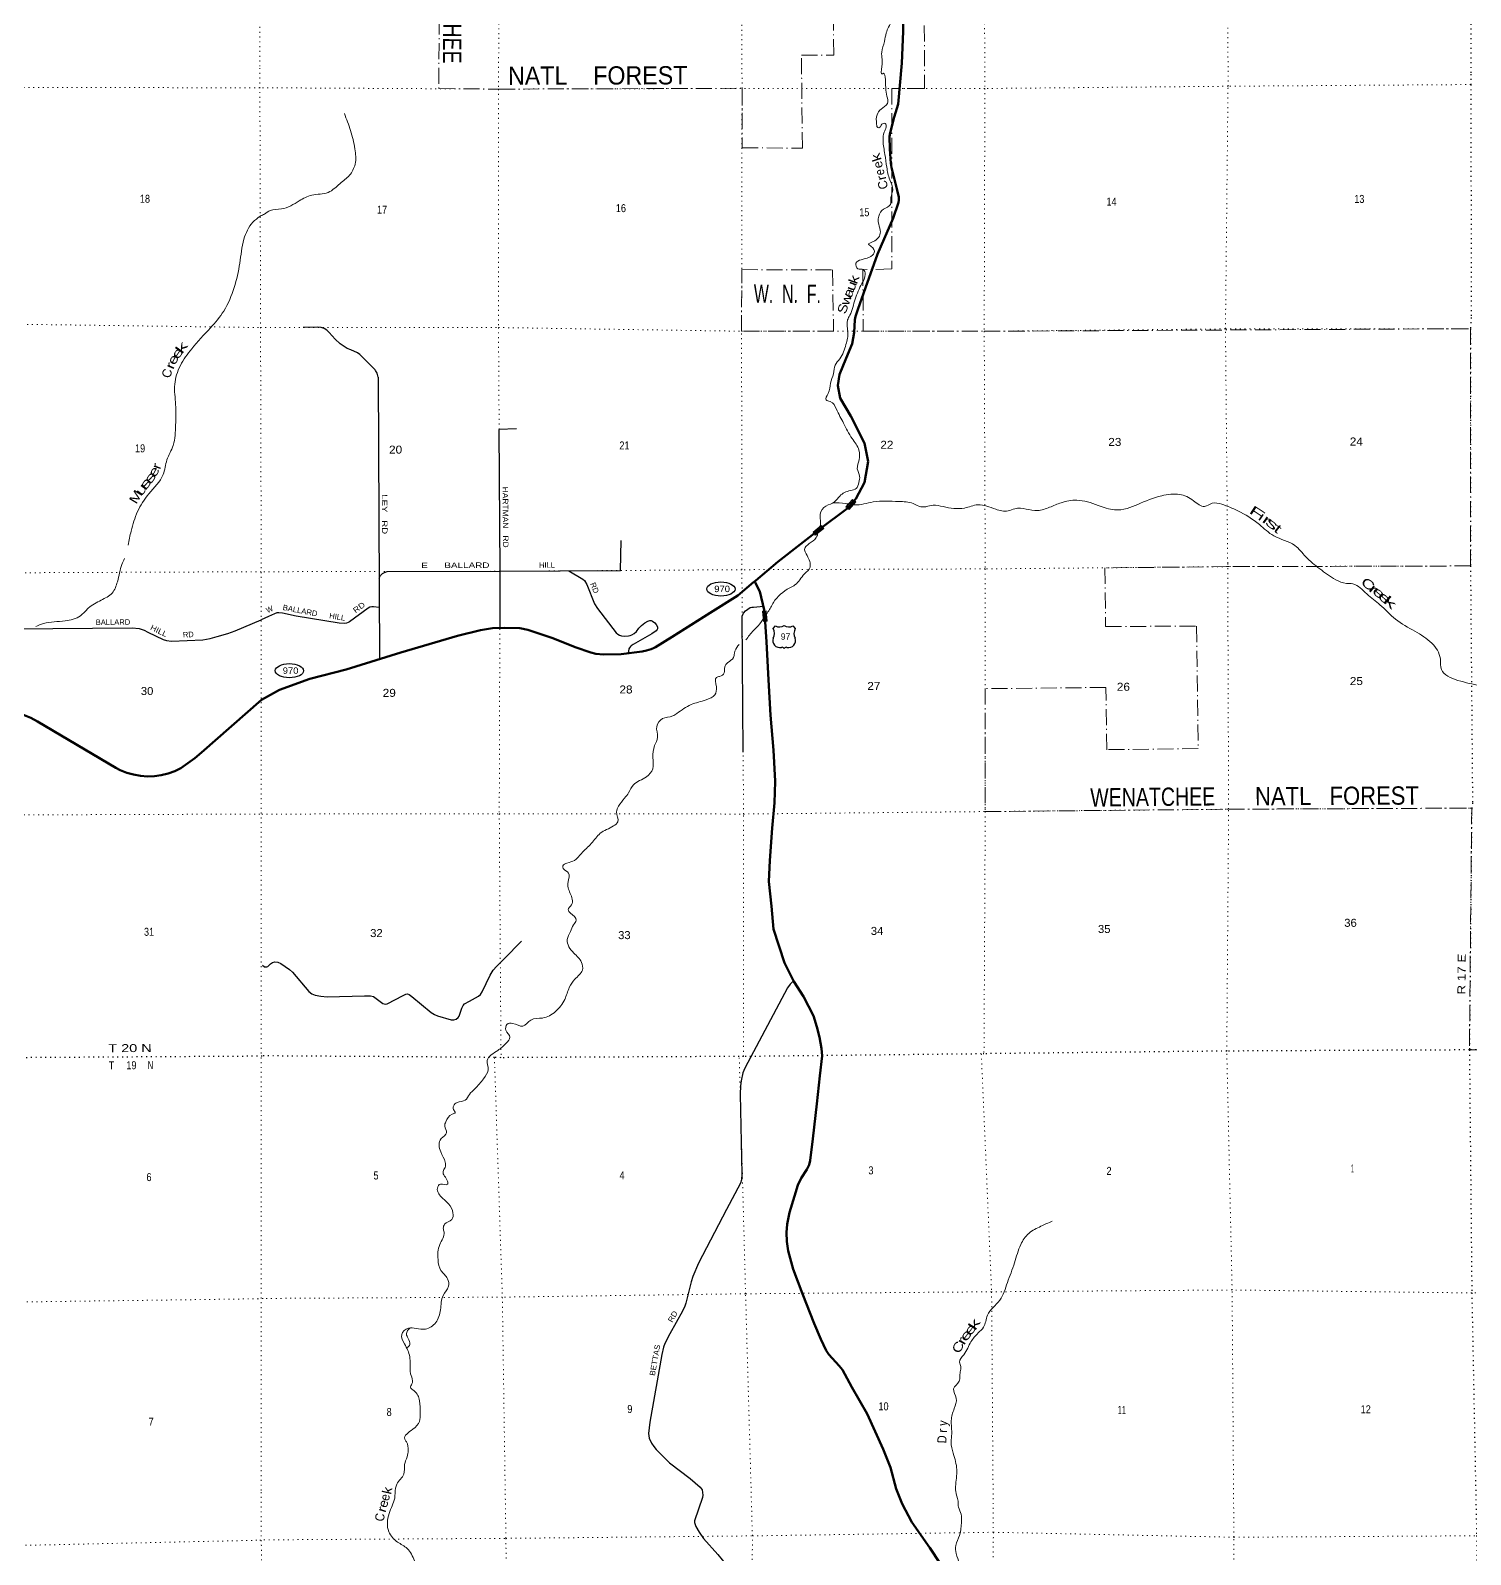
# Model space of a CAD drawing. Header units: feet. Extents: x -8 to 250644, y -192250 to 1368.
# Drawn here: x 57408 to 88910, y -129842 to -96508 of the extents above; entities that cross this region are included whole.
import ezdxf
from ezdxf.enums import TextEntityAlignment as Align

# ---------------------------------------------------------------- set-up
doc = ezdxf.new("R2010")
doc.units = ezdxf.units.FT
doc.header["$LTSCALE"] = 70
doc.linetypes.add('DOT_DASHED', pattern=[7.7, 5, -1.2, 0.3, -1.2])
doc.linetypes.add('DOTTED', pattern=[1.5, 0.3, -1.2])
for name, color, linetype, lineweight in [('16', 7, 'Continuous', 25), ('17', 7, 'Continuous', 25), ('20', 7, 'Continuous', 70), ('23', 7, 'Continuous', 70), ('29', 7, 'Continuous', 25), ('39', 7, 'Continuous', 13), ('44', 7, 'DOT_DASHED', 13), ('57', 7, 'Continuous', 13), ('6', 7, 'DOTTED', 25), ('7', 7, 'DOTTED', 13)]:
    doc.layers.add(name, color=color, linetype=linetype, lineweight=lineweight)
doc.layers.add('30', color=7, linetype='Continuous')
doc.layers.add('41', color=7, linetype='Continuous')

msp = doc.modelspace()

# ---------------------------------------------------------------- linework, layer by layer
at = {"layer": '16'}
for p, q in [((73652.78, -109588.54), (73704.09, -109529.78)), ((73895.85, -109523.81), (73895.57, -109524.01)), ((74087.94, -109529.69), (74139.33, -109588.54))]:
    msp.add_line(p, q, dxfattribs=at)
for centre, radius, start, end in [((73459.8, -109699.17), 222.05, 332.97043, 29.75871), ((73795.17, -109372.12), 182.07, 239.97227, 303.45418), ((73996.95, -109372.62), 181.52, 236.33975, 300.08743), ((73996.94, -109372.12), 182.07, 236.54582, 236.59441), ((74332.3, -109699.17), 222.05, 150.24129, 207.02957), ((73798.99, -109854.07), 151.42, 159.09177, 283.81923), ((73993.11, -109854.07), 151.42, 256.18077, 20.90823)]:
    msp.add_arc(centre, radius, start, end, dxfattribs=at)
for centre, major_axis, start_param, end_param in [((73854.33, -110052.89), (-19.56, 51.67), 4.95877769, 6.28318531), ((73937.78, -110052.89), (19.56, 51.67), 0, 1.32637542)]:
    msp.add_ellipse(centre, major_axis=major_axis, ratio=0.929097, start_param=start_param, end_param=end_param, dxfattribs=at)
at = {"layer": '17'}
for centre in [(72511.63, -108723.94), (63071.94, -110511.36)]:
    msp.add_ellipse(centre, major_axis=(309.24, -1), ratio=0.500121, dxfattribs=at)
at = {"layer": '20'}
for points in [[(73248.05, -108557.08), (73274.87, -108534.82), (73759.98, -108132.17), (74745.39, -107359.34), (75211.52, -107014.43), (75266.25, -106969.88), (75324.1, -106915.21), (75462.42, -106752.7), (75652.98, -106396.5), (75730.95, -105933.81), (75652.28, -105531.62), (75350.47, -104944.6), (75117.11, -104546.58), (75068.68, -104273.09), (75108.66, -104029.67), (75251, -103673.52), (75385.35, -103361.63), (75425.33, -103114.19), (75439.17, -102838.62), (75456.29, -102767.04), (75505.28, -102611.27), (75673.64, -102140.45), (75934.2, -101400.01), (76279.1, -100611.21), (76399.36, -100271.17), (76405.46, -100218.21), (76402.76, -100154.9), (76371.01, -100001.68), (76246.06, -99505), (76232.45, -99416.64), (76207.56, -99096.73), (76200.14, -98826.58), (76211.3, -98746.75), (76299.41, -98406.74), (76389.58, -98117.02), (76469.22, -97225.91), (76500.8, -96531.96), (76502.39, -96011.01)], [(77309.33, -130036.37), (77080.04, -129692.66), (76689.86, -129137.91), (76478.6, -128731.82), (76343.74, -128408.13), (76224.84, -127935.58), (76061.8, -127539.5), (75709.61, -126765.48), (75377.67, -126180.5), (75174.89, -125805.5), (75102.07, -125712.13), (74874.87, -125468.98), (74814.09, -125377.67), (74699.82, -125131.24), (74554.9, -124791.47), (74297.24, -124140.04), (74089.89, -123601.21), (73983.09, -123203.06), (73954.4, -122993.35), (73946.61, -122800.83), (73963.31, -122614.54), (74010.54, -122362.29), (74119.21, -122003.98), (74194.88, -121766.74), (74270.66, -121607.34), (74393.48, -121418.58), (74444.37, -121322.13), (74466.65, -121224.07), (74525.52, -120748.67), (74613.3, -119988.29), (74677.08, -119368.72), (74724.95, -118936.23), (74710.14, -118772.27), (74670.38, -118525.97), (74612.97, -118297.76), (74535.4, -118059.47), (74320.11, -117639.31), (74108.91, -117309.66), (73905.68, -116899.54), (73660, -116163.63), (73615.39, -115658.82), (73558.71, -115119.83), (73580.43, -114659.21), (73632.1, -113955.18), (73681.87, -113402.01), (73701.58, -112933.34), (73701.58, -112927.31), (73662.86, -112247.51), (73597.96, -111485.27), (73555.15, -110710.94), (73510.28, -109880.29), (73480.8, -109442.77), (73476.65, -109350.28), (73459.49, -109182.4), (73364.75, -108780.22), (73262.65, -108580.58), (73248.05, -108557.08)]]:
    msp.add_lwpolyline(points, dxfattribs=at)
at = {"layer": '23'}
for points in [[(62463.01, -111146.8), (62857.91, -110932.74), (63516.63, -110686.7), (64316.01, -110482.76), (65506.99, -110109.48), (66746.19, -109748.22), (67252.33, -109621), (67517.18, -109578.7), (67782.64, -109572.2), (68115.64, -109583.96), (68284.91, -109617.96), (68835.49, -109800.45), (69325.82, -109995.07), (69668.03, -110116.27), (69773.93, -110143.46), (69943.98, -110159.05), (70326.38, -110148.95), (70791.29, -110089.04), (70883.6, -110069.59), (70985.21, -110037.67), (71050.74, -110013.19), (71082.8, -109995.69), (71449.05, -109769.7), (72274.29, -109247.94), (72880.68, -108869.2), (73224.87, -108576.77), (73248.05, -108557.08)], [(57039.44, -111401.2), (57186.48, -111446.96), (57211.4, -111454.71), (57236.48, -111465.57), (57417.33, -111543.87), (57564.63, -111624.36), (59278.34, -112634.69), (59372.92, -112683.5), (59514.72, -112741.42), (59661.8, -112784.19), (59812.54, -112811.36), (59965.29, -112822.62), (60118.39, -112817.85), (60270.14, -112797.1), (60418.9, -112760.61), (60563.03, -112708.76), (60700.95, -112642.14), (61000.7, -112424.35), (61147.78, -112298.43), (62463.01, -111146.8)]]:
    msp.add_lwpolyline(points, dxfattribs=at)
at = {"layer": '29'}
for p, q in [((65011.76, -104090.49), (65043.04, -110240.68)), ((57032.31, -109596.51), (59629.45, -109574.95))]:
    msp.add_line(p, q, dxfattribs=at)
for points in [[(65011.76, -104090.49), (64992.26, -104005.97), (64957.28, -103943.74), (64945.62, -103928.18), (64611.36, -103593.69), (64564.72, -103558.68), (64417.03, -103496.45), (64339.29, -103465.34), (64288.76, -103438.11), (64179.94, -103364.21), (64071.11, -103259.2), (63942.85, -103111.4), (63888.43, -103060.84), (63830.13, -103025.83), (63767.94, -103002.5), (63690.21, -102994.72), (63371.45, -103003.02)], [(68040.29, -105223.39), (67657.43, -105232.25), (67679.19, -108337.33), (67674.06, -109571.97)], [(65034.12, -108486.98), (65067.69, -108428.42), (65108.61, -108387.75), (65152.25, -108360.72), (65210.43, -108344.08), (67679.19, -108337.33), (70313.3, -108318.08), (70328.39, -107660.9)], [(69186.95, -108328.48), (69493.12, -108509.93), (69524.22, -108537.15), (69578.63, -108622.72), (69749.65, -109046.67), (69815.72, -109151.68), (70223.83, -109684.54), (70258.81, -109715.65), (70292.82, -109733.15), (70340.43, -109746.77), (70391.93, -109754.55), (70488.13, -109750.66), (70524.08, -109744.82), (70566.83, -109729.26), (70616.39, -109700.1), (70667.89, -109653.42), (70717.45, -109579.52), (70772.83, -109519.23), (70849.59, -109462.84), (70910.81, -109429.78), (70958.42, -109416.17), (70988.55, -109416.16), (71017.7, -109425.89), (71063.37, -109462.84), (71093.49, -109499.79), (71121.67, -109548.41), (71126.53, -109569.8), (71124.58, -109595.08), (71116.81, -109612.58), (71094.46, -109637.86), (71001.18, -109703.99), (70593.07, -109937.35), (70551.29, -109964.58), (70530.88, -109984.02), (70510.48, -110007.36), (70499.79, -110034.59), (70486.41, -110128.33)], [(65037.37, -109126.32), (64908.7, -109112.78), (64873.94, -109113.78), (64834.85, -109120.56), (64792.1, -109143.89), (64387.88, -109443.38), (64359.47, -109457.87), (64317.92, -109470.61), (64267.6, -109478.89), (64162.45, -109470.61), (63217.97, -109315.03), (62918.69, -109252.8), (62840.96, -109245.02), (62794.32, -109248.91), (62743.79, -109264.47), (62611.64, -109322.81), (62457.05, -109398.57)], [(72997.75, -112296.22), (72977.47, -109321.66), (73004.53, -109253.52), (73051.12, -109201.07), (73099.65, -109162.22), (73150.12, -109131.15), (73186.23, -109124.34), (73222.39, -109118.27), (73447.12, -109098.13)], [(59629.45, -109574.95), (59786.24, -109588.84), (59895.99, -109622.5), (59977.41, -109666.77), (60310.17, -109829.73), (60380.98, -109852.76), (60494.26, -109865.15), (61181.03, -109836.81), (61258.91, -109824.42), (61336.79, -109806.71), (61492.56, -109765.96), (61722.66, -109696.89), (61889.04, -109638.43), (62457.05, -109398.57)], [(62480.5, -116952.86), (62530.96, -116986.99), (62575.65, -116990.88), (62600.92, -116979.21), (62661.16, -116920.87), (62701.97, -116893.64), (62754.44, -116881.98), (62822.46, -116885.86), (62886.59, -116913.1), (63073.16, -117045.34), (63137.29, -117103.67), (63500.7, -117527.63), (63560.95, -117578.19), (63632.85, -117605.42), (63763.06, -117632.64), (63897.15, -117644.31), (64713.37, -117620.98), (64843.58, -117620.97), (64915.48, -117636.54), (65032.08, -117722.1), (65117.59, -117792.11), (65168.13, -117807.67), (65210.87, -117799.89), (65560.68, -117613.2), (65618.99, -117585.97), (65653.97, -117582.08), (65692.84, -117593.75), (65747.25, -117636.54), (66174.79, -117986.59), (66244.76, -118029.37), (66314.71, -118056.6), (66612.06, -118146.06), (66666.48, -118149.95), (66722.83, -118130.5), (66765.58, -118095.49), (66786.97, -118064.39), (66843.31, -117893.24), (66874.41, -117834.9), (66905.5, -117799.89), (67014.33, -117737.66), (67208.67, -117628.76), (67251.43, -117589.86), (67286.4, -117535.41), (67465.19, -117169.8), (67533.23, -117064.79), (67605.12, -116983.11), (67768.36, -116811.97), (68150.42, -116424.13)], [(74100.47, -117292.63), (74026.07, -117364.28), (73965.83, -117449.85), (73033, -119207.89), (72994.13, -119309.02), (72955.27, -119480.15), (72939.71, -119592.95), (72931.95, -119775.75), (72970.81, -121526.01), (72959.15, -121650.49), (72939.72, -121720.48), (72636.55, -122296.12), (72018.54, -123470.77)], [(72018.54, -123470.77), (71898.05, -123758.59), (71861.12, -123879.16), (71742.58, -124342.01), (71725.09, -124408.13), (71672.62, -124520.93), (71392.77, -125018.78), (71283.94, -125228.81), (71256.73, -125310.49), (71221.75, -125469.96), (70957.45, -126947.95), (70930.24, -127193.01), (70941.91, -127298), (70992.43, -127406.93), (71046.84, -127480.83), (71097.38, -127546.93), (71385, -127834.75), (71835.86, -128177.02), (72061.3, -128371.5), (72098.22, -128429.87), (72113.76, -128542.67), (72109.88, -128597.12), (71931.09, -129106.64), (71931.09, -129145.53), (71966.07, -129231.1), (72036.03, -129355.56), (72133.2, -129491.7), (72444, -129841.59)], [(72444, -129841.59), (72634.6, -130075.11)]]:
    msp.add_lwpolyline(points, dxfattribs=at)
at = {"layer": '39'}
for points in [[(75787.8, -94399.97), (75725.76, -94535.45), (75741.96, -94694.33), (75838.47, -94796.81), (76015.44, -95035.99), (76154.36, -95403.93), (76285.15, -95671.31), (76313.53, -95983.04), (76243.48, -96304.93), (76127.17, -96562.5), (76091.16, -96747.58), (76029.07, -96980.96), (76037.23, -97131.8), (76035.35, -97296.73), (76041.51, -97457.64), (76043.51, -97455.62), (76118.09, -97755.24), (76144.35, -97944.28), (76152.52, -98105.18), (76014, -98226), (75927.72, -98350.79), (75917.85, -98559.98), (75948.04, -98632.36), (75990.22, -98626.29), (76030.34, -98559.87), (76106.67, -98543.71), (76124.81, -98618.11), (76082.72, -98732.8), (76058.76, -98917.87), (76099.18, -99217.52), (76140.59, -99498.77), (76207.09, -99773.26), (76272.57, -99991.72), (76232.53, -100158.7), (76220.6, -100313.59), (76072.02, -100416.32), (75965.67, -100567.27), (75953.72, -100696.01), (75998.07, -100881.01), (75875.71, -101106.41), (75743.18, -101186.99), (75801.48, -101229.17), (75867.88, -101367.89), (75759.48, -101466.56), (75578.73, -101523.05), (75466.29, -101599.6), (75506.56, -101718.23), (75629.12, -101738.22), (75667.37, -101838.75), (75597.23, -102041.97), (75448.84, -102384.04), (75332.61, -102738.16), (75284.48, -102838.77), (75290.72, -103100.24), (75246.74, -103375.84), (75112.4, -103689.75), (75012.07, -103828.63), (74972.04, -104015.73), (74907.93, -104224.97), (74857.89, -104450.3), (74811.79, -104587.11), (74902.22, -104621.22), (75036.95, -104790.04), (75195.91, -105099.63), (75380.99, -105433.33), (75531.87, -105686.61), (75534.05, -105897.8), (75496.04, -106092.94), (75546.39, -106257.82), (75528.42, -106392.6), (75472.28, -106527.42), (75345.75, -106569.78), (75112.82, -106690.7), (74998.41, -106819.54), (74809.65, -106910.24), (74683.23, -107087.36), (74693.42, -107270.38), (74642.59, -107466.52)], [(64274.04, -98322.13), (64410.95, -98698.12), (64505.69, -99098.28), (64509.98, -99432.16), (64387.63, -99673.65), (64176.84, -99858.9), (63921.87, -100048.22), (63562.32, -100110.93), (63289.21, -100233.9), (62897.62, -100411.28), (62652.56, -100445.72), (62526.06, -100524.29), (62433.59, -100567.58)], [(62433.59, -100567.58), (62272.87, -100702.21), (62077.85, -101074.17), (61987.13, -101599.06), (61864.28, -102125.94), (61637.03, -102644.7), (61345.63, -103010.54), (60935.71, -103468.81), (60686.47, -103836.7), (60563.71, -104246.92), (60583.48, -104691.45), (60583.17, -105135.96), (60528.64, -105582.43), (60393.89, -105900.13), (60309.34, -106221.88), (59997.82, -106644.02), (59750.58, -107032.02), (59609.74, -107456.31), (59543.58, -107764.02)], [(75330.78, -106876.02), (75434.4, -106885.48), (75842.16, -106820.71), (76400.62, -106810.1), (76718.06, -106854.04), (76886.87, -106926.28), (76995.35, -106924.16), (77156.04, -106891.82), (77373.02, -106921.77), (77841.12, -106953.49), (78134.37, -106882.8), (78524.17, -106978.96), (78793.39, -107014.9), (78942.02, -106968.49), (79438.25, -107006.21), (79701.36, -106937.56), (79956.41, -106836.74), (80295.87, -106782.1), (80764.03, -106894.27), (81123.71, -106992.47), (81396.89, -106962.03), (81629.85, -106873.3), (82154.03, -106685.72), (82545.74, -106655.16), (82851.2, -106793.64), (83092.37, -106920.12), (83255.04, -106849.56), (83470.01, -106871.47), (83817.66, -107011.92), (84292.01, -107315.17), (84605.6, -107560.24), (85067.82, -107772.99), (85303.06, -108016.13), (85612.64, -108283.33), (85960.37, -108520.33), (86195.48, -108600.55), (86336.11, -108612.48), (86641.65, -108833.42), (86929.11, -109068.47), (87270.88, -109383.91), (87692.96, -109648.99), (88062.81, -109910.1), (88249.92, -110249.84), (88272.2, -110485.14), (88634, -110722.12), (89114.22, -110842.33), (89626.59, -110962.5), (89875.7, -110962.26), (90293.39, -110762.72), (90572.52, -110639.75), (90674.9, -110545.11), (90924.04, -110585.09), (91167.03, -110474.23), (91456, -110089.77), (91757.11, -109811.9), (92030.08, -109517.97), (92369.34, -109215.93), (92676.42, -108857.61), (92991.52, -108493.24), (93089.61, -108058.69), (93237.93, -107642.19), (93400.31, -107223.66), (93458.27, -106849.49), (93445.94, -106515.62), (93526.14, -106310.38), (93578.29, -106211.77), (93580.3, -106211.77), (93674.33, -106184.28)], [(74964.73, -106839.53), (75235.49, -106853.49), (75335.4, -106876.44)], [(74642.59, -107466.52), (74621.33, -107544), (74563.14, -107638.59), (74402.53, -107763.46), (74346.34, -107831.9), (74398.7, -107992.75), (74455.05, -108119.41), (74461.18, -108248.13), (74342.77, -108391.06), (74132.03, -108634.64), (74017.58, -108699.12), (73660.25, -109019.28), (73541.89, -109226.57), (73457.73, -109340.52)], [(59467.7, -108060.14), (59408.44, -108186.28), (59358.12, -108369.27), (59309.79, -108566.35), (59195.17, -108811.65), (58954.12, -108968.35), (58672.89, -109143.12), (58502.11, -109307.92), (58166.72, -109420.3), (57690.81, -109480.27), (57522.45, -109546.33)], [(73457.73, -109340.52), (73327.18, -109528.48), (73226.82, -109631.16), (73056.85, -109837.52)], [(72911.7, -109939.61), (72883.57, -109967.4), (72809.37, -110130.39), (72787.35, -110224.95), (72660.88, -110333.69), (72594.66, -110428.29), (72582.71, -110559.04), (72484.34, -110635.57), (72416.05, -110657.76), (72412.2, -110862.92), (72378.19, -111035.93), (72187.44, -111148.76), (71860.07, -111253.67), (71699.43, -111340.32), (71548.85, -111449.08), (71458.49, -111501.47), (71233.54, -111560.02), (71107.11, -111729.1), (71125.39, -111966.42), (71061.25, -112147.51), (71025.3, -112409.02), (71019.47, -112660.45), (70883.01, -112831.55), (70601.9, -113006.82), (70493.56, -113179.9), (70403.26, -113300.67), (70272.82, -113473.78), (70228.73, -113600.54), (70257.02, -113815.72), (70164.69, -113906.33), (69873.53, -114067.52), (69676.83, -114290.98), (69460.05, -114506.41), (69305.49, -114661.44), (69144.82, -114717.92), (69056.47, -114776.33), (69062.55, -114834.66), (69181.16, -114939.13), (69167.25, -115128.21), (69213.66, -115381.6), (69246, -115630.97), (69169.75, -115739.66), (69222.04, -115814.03), (69342.7, -115968.79), (69288.54, -116069.41), (69220.36, -116218.32), (69152.2, -116393.37), (69293.06, -116686.89), (69463.98, -116889.87), (69482.2, -117058.8), (69317.63, -117258.09), (69195.23, -117439.24), (69095, -117700.81), (68892.31, -117966.51), (68609.17, -118107.59), (68356.09, -118152.09), (68181.42, -118283), (67956.37, -118224.89), (67831.84, -118247.14), (67809.84, -118375.89), (67896.35, -118528.67), (67814.09, -118657.48), (67631.41, -118816.56), (67400.56, -119038.03), (67420.81, -119231.11), (67318.52, -119434.35), (67131.87, -119653.78), (67009.42, -119778.6), (66919.13, -119905.41), (66740.37, -119953.86), (66662.09, -120032.38), (66664.16, -120106.8), (66696.36, -120181.19), (66634.11, -120213.43), (66493.62, -120376.49)], [(66493.62, -120376.49), (66469.59, -120471.05), (66509.88, -120615.82), (66393.47, -120746.68), (66381.65, -121036.33), (66482.28, -121259.49), (66476.35, -121380.17), (66434.23, -121464.69), (66530.83, -121679.81), (66530.88, -121744.18), (66374.19, -121740.31), (66309.97, -121826.86), (66428.68, -122054.03), (66555.34, -122174.58), (66649.91, -122369.59), (66625.93, -122514.43), (66467.3, -122617.17), (66439.25, -122703.68), (66455.39, -122792.17), (66361.19, -123061.78), (66323.29, -123391.68), (66387.77, -123630.97), (66532.55, -123811.85), (66552.78, -123974.75), (66436.42, -124176), (66378.42, -124487.82), (66272.17, -124769.52), (66049.3, -124912.54), (65844.38, -124896.66), (65677.63, -124890.79), (65529.09, -125029.72), (65587.51, -125234.82), (65663.96, -125377.55), (65714.42, -125671.16), (65724.64, -125888.37), (65766.95, -126041.2), (65752.95, -126111.61), (65720.87, -126186.06), (65799.28, -126262.41), (65917.97, -126477.51), (65934.27, -126749.03), (65918.34, -126932.08), (65771.83, -127101.18), (65595.22, -127320.59), (65631.43, -127380.9), (65671.76, -127563.89), (65645.76, -127706.72), (65591.65, -127875.73), (65573.74, -128084.93), (65421.24, -128302.31), (65395.2, -128390.83), (65375.28, -128610.09), (65253.01, -128944.1), (65247.31, -129344.36), (65438.34, -129569.45), (65647.38, -129712.04), (65812.32, -129977.38), (65868.72, -130162.37), (65802.63, -130417.88), (65627.93, -130502.53), (65376.91, -130623.46), (65375.03, -130782.36), (65250.52, -130830.75), (65101.95, -130937.5), (64941.34, -131070.41), (64864.28, -131125.42), (64728.53, -131235.55), (64640.36, -131507.18), (64453.65, -131652.18), (64397.5, -131776.94), (64437.9, -132050.44), (64424.06, -132328.02), (64299.62, -132470.95), (64066.72, -132636.12), (64032.72, -132821.2), (63954.61, -133110.91), (63743.76, -133221.74), (63538.95, -133336.59), (63472.81, -133535.78), (63495.03, -133688.63), (63503.28, -133942.05), (63388.91, -134123.18), (63425.22, -134306.18), (63481.51, -134350.38), (63375.16, -134505.36), (63288.91, -134674.4), (63240.8, -134801.16), (63276.97, -134815.2), (63393.52, -134853.3), (63423.7, -134909.59), (63299.27, -135062.58)], [(79758.17, -122549.68), (79513.17, -122662.55), (79248.12, -122817.69), (79071.53, -123061.24), (78935.25, -123459.63), (78778.91, -123896.25), (78610.47, -124280.58), (78343.55, -124610.71), (78255.37, -124872.27), (78138.96, -124997.09), (77982.42, -125188.33), (77823.94, -125474.1), (77733.68, -125637.11), (77761.88, -125729.6), (77745.9, -125848.29), (77739.96, -125954.9), (77725.97, -126047.43), (77603.57, -126218.52), (77659.98, -126425.63), (77615.97, -126648.94), (77549.89, -126912.49), (77562.13, -127149.82), (77556.2, -127272.52), (77546.25, -127385.17), (77594.66, -127628.49), (77671.29, -127986.44), (77645.47, -128354.54), (77647.56, -128457.12), (77699.97, -128674.29), (77710.12, -128807.03), (77766.5, -128961.85), (77772.67, -129140.86), (77732.72, -129424.5), (77652.54, -129641.8), (77656.7, -129822.82), (77725.18, -130035.96), (77719.34, -130277.33), (77719.47, -130436.22), (77693.5, -130611.24), (77695.61, -130737.95), (77756.01, -130896.79), (77782.16, -130939), (77882.8, -131186.3), (77915.05, -131323.04), (77951.34, -131481.9), (77971.6, -131687.04), (78052.14, -131918.27), (78118.59, -132113.3), (78104.57, -132167.62), (78103.32, -132169.26)], [(65641.82, -125321.25), (65708.05, -125246.77), (65667.77, -125114.06), (65633.55, -125025.59), (65657.59, -124945.11), (65707.77, -124892.77)]]:
    msp.add_spline(points, degree=3, dxfattribs=at)
at = {"layer": '44'}
for points in [[(66363.56, -92470.71), (66342.03, -97779.84), (67648.57, -97789.79), (72974.16, -97772.44), (72977.07, -99077), (74294.23, -99079.69), (74273.22, -97046.99), (74980.18, -97047.67), (74966.64, -95736.57)], [(76961.23, -96398.1), (76967.55, -97777.15), (76252.65, -97775.8), (76247.93, -101723.31), (75618.68, -101740.94), (75623.24, -103084.97), (78271.92, -103087.23), (88909.03, -103030.41), (88909.2, -108219.72), (83595.66, -108235.05), (80910.98, -108260.77), (80927.69, -109545.99), (82916.37, -109534.85), (82954, -112213.38), (80951.37, -112238.69), (80935.38, -110877.26), (78294.38, -110903.9), (78294.47, -113592.53), (83618.03, -113540.99), (88936.63, -113516.33), (88885.62, -118805.53), (91555.44, -118798.85), (93726.98, -118648.27)]]:
    msp.add_lwpolyline(points, dxfattribs=at)
msp.add_lwpolyline([(72964.39, -103086.46), (72967.28, -101738.43), (74955.11, -101744.66), (74976.02, -103082.9)], close=True, dxfattribs=at)
at = {"layer": '57'}
for p, q in [((74526.53, -107481.63), (74708.5, -107333.96)), ((74537.58, -107482.96), (74707.27, -107345.26))]:
    msp.add_line(p, q, dxfattribs=at)
for points in [[(75393.98, -106763.58), (75461.31, -106818.18), (75314.71, -106985.29), (75248.23, -106928.21)], [(75259.6, -106927.43), (75394.89, -106774.61), (75449.81, -106819.15), (75313.91, -106974.06)], [(73418.64, -109208.21), (73500.04, -109200.5), (73525.61, -109428.83), (73441.22, -109437.1)], [(73492.95, -109209.2), (73427.39, -109215.41), (73448.39, -109428.35), (73516.75, -109421.65)]]:
    msp.add_lwpolyline(points, close=True, dxfattribs=at)
for points in [[(74708.5, -107333.96), (74760.49, -107399.31), (74573.95, -107544.11), (74526.53, -107481.63)], [(74707.27, -107345.26), (74749.19, -107397.95), (74575.43, -107532.83), (74537.58, -107482.96)]]:
    msp.add_lwpolyline(points, dxfattribs=at)
at = {"layer": '6'}
for points in [[(88906.64, -92218.09), (88908.45, -92372.22), (88916.58, -97462.97), (88918.78, -97690.25), (88922.89, -102785.02), (88909.03, -103030.41), (88911.1, -108074.9), (88909.2, -108219.72), (88953.57, -113398.93), (88935.58, -113515.6), (88935.58, -113515.6), (88885.62, -118805.53), (88938.12, -124121.5), (89042.86, -129429.37), (89113.44, -134741.3), (89092.07, -137334.26)], [(93726.98, -118648.27), (91555.44, -118798.85), (88885.62, -118805.53), (83578.11, -118830.91), (78266.61, -118888.47), (78208.35, -118892.55), (73005.34, -118950.01), (72912.93, -118948.09), (67701.85, -118975.38), (67557.2, -118969.49), (62480.76, -118935.98)], [(41448.88, -119138.55), (46656.84, -119153.22), (51795.03, -119073.93), (57101.91, -118969.4), (62480.76, -118935.98)]]:
    msp.add_lwpolyline(points, dxfattribs=at)
at = {"layer": '7'}
for p, q in [((62424.79, -97760.46), (57060.48, -97755.59)), ((57125.14, -102932.87), (62438, -103005.88)), ((62456.69, -108346.18), (57024.97, -108369.49)), ((57051.39, -113665.41), (62468.76, -113647.12))]:
    msp.add_line(p, q, dxfattribs=at)
for points in [[(62410.05, -91600.97), (62425.81, -97329.19), (62457.32, -108784.88), (62452.75, -128477.85), (62495.54, -137419.79)], [(67675.71, -91594.78), (67660.34, -92471.75), (67648.57, -97789.79), (67646.76, -103005.25), (67679.19, -108337.33), (67663.38, -113639.29), (67701.85, -118975.38)], [(73005.34, -118950.01), (73007.08, -113646.05), (72970.62, -108301.91), (72964.39, -103086.46), (72974.16, -97772.44), (72955.83, -92486.61), (72979.07, -91574.8)], [(78279.19, -91558.45), (78267.36, -92465.25), (78285.71, -97777.23), (78271.92, -103087.23), (78294.2, -108284.56), (78294.47, -113592.53), (78266.61, -118888.47)], [(83578.11, -118834.93), (83618.03, -113540.99), (83598.45, -108160.75), (83549.28, -103035.73), (83605.25, -97727.7), (83600.98, -92435.82), (83608.78, -91543.17)], [(88918.78, -97690.25), (83605.25, -97727.7), (78285.71, -97777.23), (73048.46, -97775.23), (67648.57, -97789.79), (62424.79, -97760.46)], [(62438, -103005.88), (67646.76, -103005.25), (72964.39, -103086.46), (78271.92, -103087.23), (83549.28, -103035.73), (88909.03, -103030.41)], [(88909.2, -108219.72), (83595.66, -108235.05), (78294.2, -108284.56), (72970.62, -108301.91), (67679.19, -108337.33), (62456.69, -108346.18)], [(62468.76, -113647.12), (67663.38, -113639.29), (73007.08, -113646.05), (78294.47, -113592.53), (83618.03, -113540.99), (88936.63, -113516.33)], [(67557.2, -118969.49), (67730.19, -124212.93), (67808.78, -129488.65), (67851.21, -134764.4), (67843.88, -136177)], [(73123.76, -137388.99), (73176.84, -134789.29), (73200.64, -129435.03), (73051.72, -124139.27), (72912.93, -118948.09)], [(78208.35, -118892.55), (78433.54, -124095.71), (78471.94, -129355.38), (78440.08, -134673.44), (78431.71, -137370.75)], [(83739.65, -137352.51), (83739.65, -134780.82), (83733.35, -129464.81), (83694.83, -124056.3), (83578.11, -118830.91)], [(62497.94, -124241.26), (62390.67, -124248.69), (57150.38, -124319.64), (51805.41, -124335.64), (47442.35, -124457.78)], [(93749.35, -124068.57), (88938.12, -124121.5), (83694.83, -124056.3), (78433.54, -124095.71), (73051.72, -124139.27), (67730.19, -124212.93), (62497.94, -124241.26)], [(50317.82, -129751.09), (51855.85, -129752.27), (57194.86, -129643.74), (62423.66, -129529.22), (62514.25, -129521.67)], [(62514.25, -129521.67), (67808.78, -129488.65), (73200.64, -129435.03), (78471.94, -129355.38), (83733.35, -129464.81), (89117.16, -129432.16), (93771.44, -129421.55)]]:
    msp.add_lwpolyline(points, dxfattribs=at)

# ---------------------------------------------------------------- texts
at = {"layer": '16'}
msp.add_text('97', height=140, dxfattribs=at).set_placement((73925.74, -109834.32), align=Align.CENTER)
at = {"layer": '17', "width": 1.1}
for p in [(72537.68, -108792.25), (63097.99, -110579.67)]:
    msp.add_text('970', height=140, dxfattribs=at).set_placement(p, align=Align.CENTER)
at = {"layer": '30'}
for s, rotation, width, p in [('HARTMAN   RD', 270.402, 1.15, (67736.22, -106486.74)), ('LEY   RD', 270.291, 1.3, (65094.8, -106655.03)), ('E      BALLARD  ', 0.157, 1.35, (65956.5, -108266.77)), ('W', 23.82, 0.95, (62594.77, -109253.74)), ('BALLARD', 349.254, 1.05, (62918.84, -109181.81)), ('RD', 36.535, 1.2, (64519.73, -109258.58)), ('HILL', 333.908, 1.15, (60015.58, -109607.52)), ('RD', 2.363, 0.85, (60744.87, -109784.75)), ('RD', 60.659, 1.1, (71447.67, -124778.26)), ('BETTAS', 79.861, 1.1, (71066.67, -125939.52))]:
    msp.add_text(s, height=120, rotation=rotation, dxfattribs=dict(at, width=width)).set_placement(p)
for s, rotation, p in [('HILL', 0.384, (68532.47, -108261.62)), ('RD', 291.969, (69648.83, -108609.64)), ('HILL', 350.646, (63937.73, -109362.65)), ('BALLARD', 0.476, (58835.69, -109511.54))]:
    msp.add_text(s, height=120, rotation=rotation, dxfattribs=at).set_placement(p)
at = {"layer": '41'}
for s, rotation, width, p in [('k', 107.841, 1.3, (76004.96, -99255.56)), ('e', 104.818, 1.05, (76042.13, -99420.84)), ('e', 98.666, 0.9, (76082.13, -99594.46)), ('r', 103.086, 1.15, (76119.39, -99709.68)), ('k', 70.283, 1.35, (75515.57, -101985.69)), ('w', 71.342, 1.25, (75344.44, -102421.06)), ('a', 71.317, 1.25, (75398.14, -102278.29)), ('u', 69.817, 1.35, (75455.68, -102129.07)), ('S', 73.033, 1.2, (75272.8, -102620.43)), ('k', 54.69, 1.85, (60792.14, -103502.07)), ('e', 61.937, 1.4, (60613.81, -103751.64)), ('e', 55.789, 1.6, (60701.15, -103620.96)), ('r', 66.519, 1.45, (60557.12, -103878.02)), ('r', 70.985, 1.3, (60260.71, -106066.56)), ('s', 57.664, 1.8, (60004.76, -106472.9)), ('s', 57.412, 1.85, (60107.24, -106343.14)), ('e', 61.115, 1.45, (60193, -106202.02)), ('M', 58.946, 1.3, (59796.59, -106758.84)), ('u', 55.694, 1.75, (59910.56, -106605.69)), ('F', 326.729, 1.9, (84178.41, -107134.05)), ('i', 324.729, 1.5, (84285.58, -107218.43)), ('r', 324.082, 1.85, (84399.8, -107293.72)), ('s', 322.079, 2.05, (84509.86, -107376.77)), ('t', 321.906, 1.7, (84637.61, -107483.68)), ('C', 324.019, 1.5, (86610.54, -108697.46)), ('r', 321.434, 2, (86730.04, -108801.58)), ('e', 321.037, 1.8, (86844.73, -108882.68)), ('e', 317.711, 1.95, (86968.84, -108992.93)), ('k', 319.454, 2.1, (87083.74, -109092.51)), ('e', 52.898, 1.7, (77947.31, -125103.24)), ('e', 53.291, 1.7, (78044.12, -124977.36)), ('k', 57.337, 1.75, (78137.06, -124859.34)), ('C', 61.018, 1.3, (77784.68, -125354.86)), ('r', 60.959, 1.6, (77868.32, -125216.27)), ('y', 83.985, 0.9, (77464.17, -126979.03)), ('D', 86.916, 0.9, (77447.34, -127327.73)), ('e', 74.197, 1.1, (65221.74, -128755.91)), ('k', 77.142, 1.15, (65310.29, -128463.6)), ('e', 79.881, 0.95, (65260.8, -128609.27)), ('C', 81.602, 0.9, (65149.32, -129042.1)), ('r', 72.581, 1.25, (65189.22, -128884.57))]:
    msp.add_text(s, height=200, rotation=rotation, dxfattribs=dict(at, width=width)).set_placement(p, align=Align.CENTER)
for s, rotation, p in [('C', 104.004, (76149.92, -99861.28)), ('C', 75.885, (60490.98, -104030.97)), ('r', 86.86, (77455.81, -127139.32))]:
    msp.add_text(s, height=200, rotation=rotation, dxfattribs=at).set_placement(p, align=Align.CENTER)
at = {"layer": '44'}
for s, rotation, width, p in [('WENATCHEE', 269.768, 0.8, (66444.16, -94499.09)), ('NATL    FOREST', 0.154, 0.95, (67854.93, -97697.48)), ('W.  N.  F.', 359.721, 0.65, (73231.47, -102463.36)), ('WENATCHEE', 0.555, 0.8, (80593.6, -113484.77)), ('NATL   FOREST', 0.266, 0.9, (84196.69, -113456.1))]:
    msp.add_text(s, height=400, rotation=rotation, dxfattribs=dict(at, width=width)).set_placement(p)
at = {"layer": '6'}
for s, rotation, width, p in [('R 17 E', 89.459, 1.25, (88797.05, -117594.98)), ('T 20 N', 0.356, 1.35, (59111.93, -118856.61)), ('T', 0.356, 0.85, (59120.94, -119231.64)), ('19', 0.356, 0.85, (59507.02, -119229.2)), ('N', 0.356, 0.7, (59974.86, -119226.49))]:
    msp.add_text(s, height=175, rotation=rotation, dxfattribs=dict(at, width=width)).set_placement(p)
at = {"layer": '7'}
for s, width, p in [('18', 0.85, (59801.48, -100275.92)), ('19', 0.85, (59695.27, -105734.66)), ('30', 1.05, (59822.08, -111042.72)), ('31', 0.85, (59891.18, -116309.31)), ('6', 0.85, (59945.65, -121674.62)), ('7', 0.85, (59992.94, -127023.43))]:
    msp.add_text(s, height=175, rotation=359.956, dxfattribs=dict(at, width=width)).set_placement(p)
for s, width, p in [('16', 0.85, (70214.24, -100481.31)), ('14', 0.85, (80947.1, -100337.75)), ('13', 0.85, (86367.55, -100279.39)), ('17', 0.85, (64989.21, -100515.04)), ('15', 0.85, (75538.91, -100570.99)), ('20', 1.1, (65252.36, -105763.19)), ('21', 0.85, (70290.62, -105671.7)), ('22', 1.1, (75999.29, -105656.73)), ('23', 1.1, (80985.97, -105594.71)), ('24', 1.1, (86269.38, -105585.45)), ('25', 1.1, (86269.6, -110825.04)), ('29', 1.1, (65114.03, -111083.37)), ('28', 1.1, (70292.35, -111009.63)), ('27', 1.1, (75714.9, -110932.05)), ('26', 1.1, (81173.81, -110949.67)), ('36', 1.05, (86148.42, -116112.59)), ('32', 1.05, (64839.04, -116337.31)), ('33', 1.05, (70263.12, -116382.21)), ('34', 1.05, (75791.55, -116290.24)), ('35', 1.05, (80760.39, -116247.84)), ('1', 0.4, (86294.94, -121485.5)), ('5', 0.85, (64911.62, -121639.18)), ('4', 0.85, (70295.36, -121634.35)), ('3', 0.85, (75737.89, -121527.29)), ('2', 0.85, (80946.62, -121538.79)), ('8', 0.85, (65199.06, -126812.11)), ('9', 0.85, (70464.34, -126746.55)), ('10', 0.85, (75958.65, -126688.8)), ('11', 0.65, (81189.91, -126770.1)), ('12', 0.85, (86507.47, -126752.75))]:
    msp.add_text(s, height=175, dxfattribs=dict(at, width=width)).set_placement(p)

doc.saveas('drawing.dxf')
